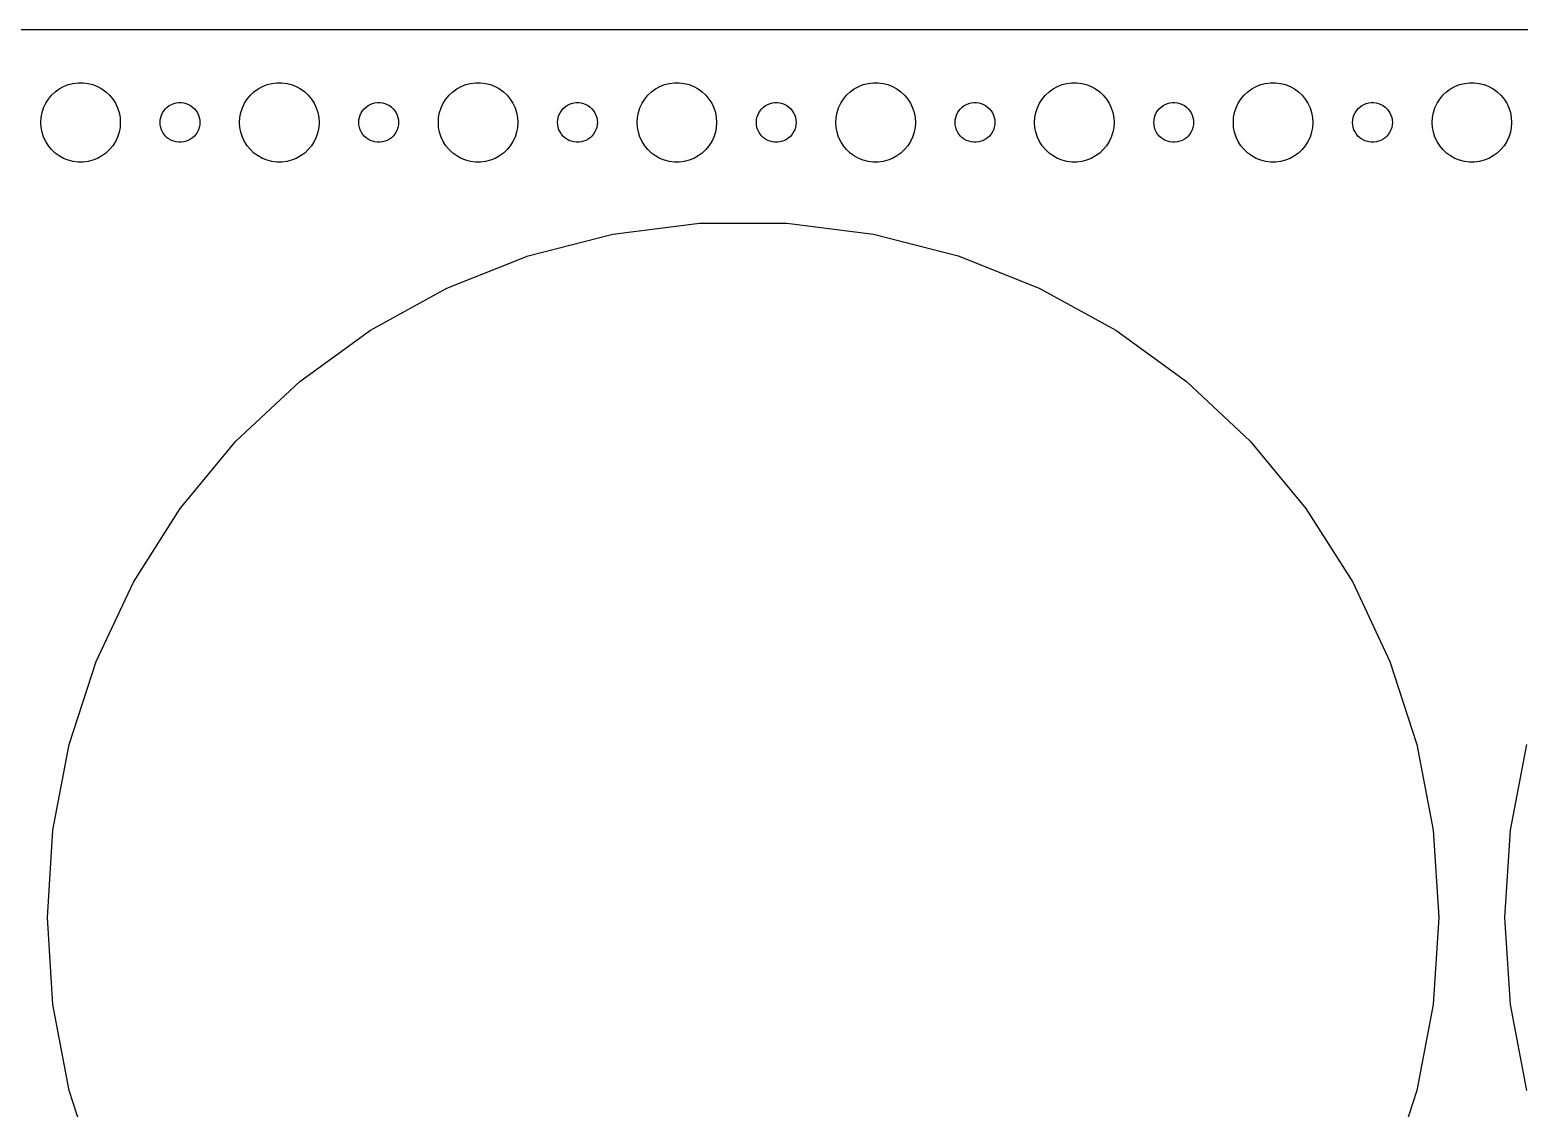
# Model space of a CAD drawing. Header units: metres. Extents: x -277 to 277, y -67 to 67.
# Drawn here: x 56.2 to 168.6, y -14.4 to 67 of the extents above; entities that cross this region are included whole.
import ezdxf

# ---------------------------------------------------------------- set-up
doc = ezdxf.new("R2010")
doc.units = ezdxf.units.M

msp = doc.modelspace()

# ---------------------------------------------------------------- linework, layer by layer
for p, q in [((272.314, 66.9901), (-272.314, 66.9901)), ((59.4379, 62.9469), (59.8116, 62.9941)), ((59.8116, 62.9941), (60.1884, 62.9941)), ((60.1884, 62.9941), (60.5621, 62.9469)), ((74.4379, 62.9469), (74.8116, 62.9941)), ((74.8116, 62.9941), (75.1884, 62.9941)), ((75.1884, 62.9941), (75.5621, 62.9469)), ((89.4379, 62.9469), (89.8116, 62.9941)), ((89.8116, 62.9941), (90.1884, 62.9941)), ((90.1884, 62.9941), (90.5621, 62.9469)), ((104.438, 62.9469), (104.812, 62.9941)), ((104.812, 62.9941), (105.188, 62.9941)), ((105.188, 62.9941), (105.562, 62.9469)), ((119.438, 62.9469), (119.812, 62.9941)), ((119.812, 62.9941), (120.188, 62.9941)), ((120.188, 62.9941), (120.562, 62.9469)), ((134.438, 62.9469), (134.812, 62.9941)), ((134.812, 62.9941), (135.188, 62.9941)), ((135.188, 62.9941), (135.562, 62.9469)), ((149.438, 62.9469), (149.812, 62.9941)), ((149.812, 62.9941), (150.188, 62.9941)), ((150.188, 62.9941), (150.562, 62.9469)), ((164.438, 62.9469), (164.812, 62.9941)), ((164.812, 62.9941), (165.188, 62.9941)), ((165.188, 62.9941), (165.562, 62.9469)), ((57.5729, 61.7634), (57.8131, 62.0536)), ((57.8131, 62.0536), (58.0877, 62.3115)), ((58.0877, 62.3115), (58.3925, 62.533)), ((58.3925, 62.533), (58.7227, 62.7145)), ((58.7227, 62.7145), (59.0729, 62.8532)), ((59.0729, 62.8532), (59.4379, 62.9469)), ((60.5621, 62.9469), (60.927, 62.8532)), ((60.927, 62.8532), (61.2773, 62.7145)), ((61.2773, 62.7145), (61.6075, 62.533)), ((61.6075, 62.533), (61.9123, 62.3115)), ((61.9123, 62.3115), (62.1869, 62.0536)), ((62.1869, 62.0536), (62.427, 61.7634)), ((72.573, 61.7634), (72.8131, 62.0536)), ((72.8131, 62.0536), (73.0877, 62.3115)), ((73.0877, 62.3115), (73.3925, 62.533)), ((73.3925, 62.533), (73.7227, 62.7145)), ((73.7227, 62.7145), (74.073, 62.8532)), ((74.073, 62.8532), (74.4379, 62.9469)), ((75.5621, 62.9469), (75.927, 62.8532)), ((75.927, 62.8532), (76.2773, 62.7145)), ((76.2773, 62.7145), (76.6075, 62.533)), ((76.6075, 62.533), (76.9123, 62.3115)), ((76.9123, 62.3115), (77.1869, 62.0536)), ((77.1869, 62.0536), (77.427, 61.7634)), ((87.573, 61.7634), (87.8131, 62.0536)), ((87.8131, 62.0536), (88.0877, 62.3115)), ((88.0877, 62.3115), (88.3925, 62.533)), ((88.3925, 62.533), (88.7227, 62.7145)), ((88.7227, 62.7145), (89.073, 62.8532)), ((89.073, 62.8532), (89.4379, 62.9469)), ((90.5621, 62.9469), (90.927, 62.8532)), ((90.927, 62.8532), (91.2773, 62.7145)), ((91.2773, 62.7145), (91.6075, 62.533)), ((91.6075, 62.533), (91.9123, 62.3115)), ((91.9123, 62.3115), (92.1869, 62.0536)), ((92.1869, 62.0536), (92.427, 61.7634)), ((102.573, 61.7634), (102.813, 62.0536)), ((102.813, 62.0536), (103.088, 62.3115)), ((103.088, 62.3115), (103.393, 62.533)), ((103.393, 62.533), (103.723, 62.7145)), ((103.723, 62.7145), (104.073, 62.8532)), ((104.073, 62.8532), (104.438, 62.9469)), ((105.562, 62.9469), (105.927, 62.8532)), ((105.927, 62.8532), (106.277, 62.7145)), ((106.277, 62.7145), (106.607, 62.533)), ((106.607, 62.533), (106.912, 62.3115)), ((106.912, 62.3115), (107.187, 62.0536)), ((107.187, 62.0536), (107.427, 61.7634)), ((117.573, 61.7634), (117.813, 62.0536)), ((117.813, 62.0536), (118.088, 62.3115)), ((118.088, 62.3115), (118.393, 62.533)), ((118.393, 62.533), (118.723, 62.7145)), ((118.723, 62.7145), (119.073, 62.8532)), ((119.073, 62.8532), (119.438, 62.9469)), ((120.562, 62.9469), (120.927, 62.8532)), ((120.927, 62.8532), (121.277, 62.7145)), ((121.277, 62.7145), (121.607, 62.533)), ((121.607, 62.533), (121.912, 62.3115)), ((121.912, 62.3115), (122.187, 62.0536)), ((122.187, 62.0536), (122.427, 61.7634)), ((132.573, 61.7634), (132.813, 62.0536)), ((132.813, 62.0536), (133.088, 62.3115)), ((133.088, 62.3115), (133.393, 62.533)), ((133.393, 62.533), (133.723, 62.7145)), ((133.723, 62.7145), (134.073, 62.8532)), ((134.073, 62.8532), (134.438, 62.9469)), ((135.562, 62.9469), (135.927, 62.8532)), ((135.927, 62.8532), (136.277, 62.7145)), ((136.277, 62.7145), (136.607, 62.533)), ((136.607, 62.533), (136.912, 62.3115)), ((136.912, 62.3115), (137.187, 62.0536)), ((137.187, 62.0536), (137.427, 61.7634)), ((147.573, 61.7634), (147.813, 62.0536)), ((147.813, 62.0536), (148.088, 62.3115)), ((148.088, 62.3115), (148.393, 62.533)), ((148.393, 62.533), (148.723, 62.7145)), ((148.723, 62.7145), (149.073, 62.8532)), ((149.073, 62.8532), (149.438, 62.9469)), ((150.562, 62.9469), (150.927, 62.8532)), ((150.927, 62.8532), (151.277, 62.7145)), ((151.277, 62.7145), (151.607, 62.533)), ((151.607, 62.533), (151.912, 62.3115)), ((151.912, 62.3115), (152.187, 62.0536)), ((152.187, 62.0536), (152.427, 61.7634)), ((162.573, 61.7634), (162.813, 62.0536)), ((162.813, 62.0536), (163.088, 62.3115)), ((163.088, 62.3115), (163.393, 62.533)), ((163.393, 62.533), (163.723, 62.7145)), ((163.723, 62.7145), (164.073, 62.8532)), ((164.073, 62.8532), (164.438, 62.9469)), ((165.562, 62.9469), (165.927, 62.8532)), ((165.927, 62.8532), (166.277, 62.7145)), ((166.277, 62.7145), (166.607, 62.533)), ((166.607, 62.533), (166.912, 62.3115)), ((166.912, 62.3115), (167.187, 62.0536)), ((167.187, 62.0536), (167.427, 61.7634)), ((57.0237, 60.376), (57.0942, 60.7461)), ((57.0942, 60.7461), (57.2107, 61.1044)), ((57.2107, 61.1044), (57.3711, 61.4453)), ((57.3711, 61.4453), (57.5729, 61.7634)), ((62.427, 61.7634), (62.6289, 61.4453)), ((62.6289, 61.4453), (62.7893, 61.1044)), ((62.7893, 61.1044), (62.9057, 60.7461)), ((62.9057, 60.7461), (62.9763, 60.376)), ((66.1053, 60.5522), (66.1855, 60.7226)), ((66.1855, 60.7226), (66.2865, 60.8817)), ((66.2865, 60.8817), (66.4065, 61.0268)), ((66.4065, 61.0268), (66.5439, 61.1558)), ((66.5439, 61.1558), (66.6963, 61.2665)), ((66.6963, 61.2665), (66.8613, 61.3572)), ((66.8613, 61.3572), (67.0365, 61.4266)), ((67.0365, 61.4266), (67.2189, 61.4734)), ((67.2189, 61.4734), (67.4058, 61.497)), ((67.4058, 61.497), (67.5942, 61.497)), ((67.5942, 61.497), (67.7811, 61.4734)), ((67.7811, 61.4734), (67.9635, 61.4266)), ((67.9635, 61.4266), (68.1387, 61.3572)), ((68.1387, 61.3572), (68.3037, 61.2665)), ((68.3037, 61.2665), (68.4561, 61.1558)), ((68.4561, 61.1558), (68.5934, 61.0268)), ((68.5934, 61.0268), (68.7135, 60.8817)), ((68.7135, 60.8817), (68.8145, 60.7226)), ((68.8145, 60.7226), (68.8947, 60.5522)), ((72.0237, 60.376), (72.0943, 60.7461)), ((72.0943, 60.7461), (72.2107, 61.1044)), ((72.2107, 61.1044), (72.3711, 61.4453)), ((72.3711, 61.4453), (72.573, 61.7634)), ((77.427, 61.7634), (77.6289, 61.4453)), ((77.6289, 61.4453), (77.7893, 61.1044)), ((77.7893, 61.1044), (77.9057, 60.7461)), ((77.9057, 60.7461), (77.9763, 60.376)), ((81.1053, 60.5522), (81.1855, 60.7226)), ((81.1855, 60.7226), (81.2865, 60.8817)), ((81.2865, 60.8817), (81.4065, 61.0268)), ((81.4065, 61.0268), (81.5439, 61.1558)), ((81.5439, 61.1558), (81.6963, 61.2665)), ((81.6963, 61.2665), (81.8613, 61.3572)), ((81.8613, 61.3572), (82.0365, 61.4266)), ((82.0365, 61.4266), (82.2189, 61.4734)), ((82.2189, 61.4734), (82.4058, 61.497)), ((82.4058, 61.497), (82.5942, 61.497)), ((82.5942, 61.497), (82.7811, 61.4734)), ((82.7811, 61.4734), (82.9635, 61.4266)), ((82.9635, 61.4266), (83.1387, 61.3572)), ((83.1387, 61.3572), (83.3037, 61.2665)), ((83.3037, 61.2665), (83.4561, 61.1558)), ((83.4561, 61.1558), (83.5934, 61.0268)), ((83.5934, 61.0268), (83.7135, 60.8817)), ((83.7135, 60.8817), (83.8145, 60.7226)), ((83.8145, 60.7226), (83.8947, 60.5522)), ((87.0237, 60.376), (87.0943, 60.7461)), ((87.0943, 60.7461), (87.2107, 61.1044)), ((87.2107, 61.1044), (87.3711, 61.4453)), ((87.3711, 61.4453), (87.573, 61.7634)), ((92.427, 61.7634), (92.6289, 61.4453)), ((92.6289, 61.4453), (92.7893, 61.1044)), ((92.7893, 61.1044), (92.9057, 60.7461)), ((92.9057, 60.7461), (92.9763, 60.376)), ((96.1053, 60.5522), (96.1855, 60.7226)), ((96.1855, 60.7226), (96.2865, 60.8817)), ((96.2865, 60.8817), (96.4065, 61.0268)), ((96.4065, 61.0268), (96.5439, 61.1558)), ((96.5439, 61.1558), (96.6963, 61.2665)), ((96.6963, 61.2665), (96.8613, 61.3572)), ((96.8613, 61.3572), (97.0365, 61.4266)), ((97.0365, 61.4266), (97.2189, 61.4734)), ((97.2189, 61.4734), (97.4058, 61.497)), ((97.4058, 61.497), (97.5942, 61.497)), ((97.5942, 61.497), (97.7811, 61.4734)), ((97.7811, 61.4734), (97.9635, 61.4266)), ((97.9635, 61.4266), (98.1387, 61.3572)), ((98.1387, 61.3572), (98.3037, 61.2665)), ((98.3037, 61.2665), (98.4561, 61.1558)), ((98.4561, 61.1558), (98.5934, 61.0268)), ((98.5934, 61.0268), (98.7135, 60.8817)), ((98.7135, 60.8817), (98.8145, 60.7226)), ((98.8145, 60.7226), (98.8947, 60.5522)), ((102.024, 60.376), (102.094, 60.7461)), ((102.094, 60.7461), (102.211, 61.1044)), ((102.211, 61.1044), (102.371, 61.4453)), ((102.371, 61.4453), (102.573, 61.7634)), ((107.427, 61.7634), (107.629, 61.4453)), ((107.629, 61.4453), (107.789, 61.1044)), ((107.789, 61.1044), (107.906, 60.7461)), ((107.906, 60.7461), (107.976, 60.376)), ((111.105, 60.5522), (111.186, 60.7226)), ((111.186, 60.7226), (111.286, 60.8817)), ((111.286, 60.8817), (111.407, 61.0268)), ((111.407, 61.0268), (111.544, 61.1558)), ((111.544, 61.1558), (111.696, 61.2665)), ((111.696, 61.2665), (111.861, 61.3572)), ((111.861, 61.3572), (112.036, 61.4266)), ((112.036, 61.4266), (112.219, 61.4734)), ((112.219, 61.4734), (112.406, 61.497)), ((112.406, 61.497), (112.594, 61.497)), ((112.594, 61.497), (112.781, 61.4734)), ((112.781, 61.4734), (112.964, 61.4266)), ((112.964, 61.4266), (113.139, 61.3572)), ((113.139, 61.3572), (113.304, 61.2665)), ((113.304, 61.2665), (113.456, 61.1558)), ((113.456, 61.1558), (113.593, 61.0268)), ((113.593, 61.0268), (113.714, 60.8817)), ((113.714, 60.8817), (113.814, 60.7226)), ((113.814, 60.7226), (113.895, 60.5522)), ((117.024, 60.376), (117.094, 60.7461)), ((117.094, 60.7461), (117.211, 61.1044)), ((117.211, 61.1044), (117.371, 61.4453)), ((117.371, 61.4453), (117.573, 61.7634)), ((122.427, 61.7634), (122.629, 61.4453)), ((122.629, 61.4453), (122.789, 61.1044)), ((122.789, 61.1044), (122.906, 60.7461)), ((122.906, 60.7461), (122.976, 60.376)), ((126.105, 60.5522), (126.186, 60.7226)), ((126.186, 60.7226), (126.286, 60.8817)), ((126.286, 60.8817), (126.407, 61.0268)), ((126.407, 61.0268), (126.544, 61.1558)), ((126.544, 61.1558), (126.696, 61.2665)), ((126.696, 61.2665), (126.861, 61.3572)), ((126.861, 61.3572), (127.036, 61.4266)), ((127.036, 61.4266), (127.219, 61.4734)), ((127.219, 61.4734), (127.406, 61.497)), ((127.406, 61.497), (127.594, 61.497)), ((127.594, 61.497), (127.781, 61.4734)), ((127.781, 61.4734), (127.964, 61.4266)), ((127.964, 61.4266), (128.139, 61.3572)), ((128.139, 61.3572), (128.304, 61.2665)), ((128.304, 61.2665), (128.456, 61.1558)), ((128.456, 61.1558), (128.593, 61.0268)), ((128.593, 61.0268), (128.714, 60.8817)), ((128.714, 60.8817), (128.814, 60.7226)), ((128.814, 60.7226), (128.895, 60.5522)), ((132.024, 60.376), (132.094, 60.7461)), ((132.094, 60.7461), (132.211, 61.1044)), ((132.211, 61.1044), (132.371, 61.4453)), ((132.371, 61.4453), (132.573, 61.7634)), ((137.427, 61.7634), (137.629, 61.4453)), ((137.629, 61.4453), (137.789, 61.1044)), ((137.789, 61.1044), (137.906, 60.7461)), ((137.906, 60.7461), (137.976, 60.376)), ((141.105, 60.5522), (141.186, 60.7226)), ((141.186, 60.7226), (141.286, 60.8817)), ((141.286, 60.8817), (141.407, 61.0268)), ((141.407, 61.0268), (141.544, 61.1558)), ((141.544, 61.1558), (141.696, 61.2665)), ((141.696, 61.2665), (141.861, 61.3572)), ((141.861, 61.3572), (142.036, 61.4266)), ((142.036, 61.4266), (142.219, 61.4734)), ((142.219, 61.4734), (142.406, 61.497)), ((142.406, 61.497), (142.594, 61.497)), ((142.594, 61.497), (142.781, 61.4734)), ((142.781, 61.4734), (142.964, 61.4266)), ((142.964, 61.4266), (143.139, 61.3572)), ((143.139, 61.3572), (143.304, 61.2665)), ((143.304, 61.2665), (143.456, 61.1558)), ((143.456, 61.1558), (143.593, 61.0268)), ((143.593, 61.0268), (143.714, 60.8817)), ((143.714, 60.8817), (143.814, 60.7226)), ((143.814, 60.7226), (143.895, 60.5522)), ((147.024, 60.376), (147.094, 60.7461)), ((147.094, 60.7461), (147.211, 61.1044)), ((147.211, 61.1044), (147.371, 61.4453)), ((147.371, 61.4453), (147.573, 61.7634)), ((152.427, 61.7634), (152.629, 61.4453)), ((152.629, 61.4453), (152.789, 61.1044)), ((152.789, 61.1044), (152.906, 60.7461)), ((152.906, 60.7461), (152.976, 60.376)), ((156.105, 60.5522), (156.186, 60.7226)), ((156.186, 60.7226), (156.286, 60.8817)), ((156.286, 60.8817), (156.407, 61.0268)), ((156.407, 61.0268), (156.544, 61.1558)), ((156.544, 61.1558), (156.696, 61.2665)), ((156.696, 61.2665), (156.861, 61.3572)), ((156.861, 61.3572), (157.036, 61.4266)), ((157.036, 61.4266), (157.219, 61.4734)), ((157.219, 61.4734), (157.406, 61.497)), ((157.406, 61.497), (157.594, 61.497)), ((157.594, 61.497), (157.781, 61.4734)), ((157.781, 61.4734), (157.964, 61.4266)), ((157.964, 61.4266), (158.139, 61.3572)), ((158.139, 61.3572), (158.304, 61.2665)), ((158.304, 61.2665), (158.456, 61.1558)), ((158.456, 61.1558), (158.593, 61.0268)), ((158.593, 61.0268), (158.714, 60.8817)), ((158.714, 60.8817), (158.814, 60.7226)), ((158.814, 60.7226), (158.895, 60.5522)), ((162.024, 60.376), (162.094, 60.7461)), ((162.094, 60.7461), (162.211, 61.1044)), ((162.211, 61.1044), (162.371, 61.4453)), ((162.371, 61.4453), (162.573, 61.7634)), ((167.427, 61.7634), (167.629, 61.4453)), ((167.629, 61.4453), (167.789, 61.1044)), ((167.789, 61.1044), (167.906, 60.7461)), ((167.906, 60.7461), (167.976, 60.376)), ((57, 60), (57.0237, 60.376)), ((57.0237, 59.624), (57, 60)), ((57.0942, 59.2539), (57.0237, 59.624)), ((62.9763, 59.624), (62.9057, 59.2539)), ((62.9763, 60.376), (63, 60)), ((63, 60), (62.9763, 59.624)), ((66, 60), (66.0118, 60.188)), ((66.0118, 59.812), (66, 60)), ((66.0118, 60.188), (66.0471, 60.373)), ((66.0471, 59.627), (66.0118, 59.812)), ((66.0471, 60.373), (66.1053, 60.5522)), ((66.1053, 59.4478), (66.0471, 59.627)), ((68.8947, 60.5522), (68.9529, 60.373)), ((68.9529, 59.627), (68.8947, 59.4478)), ((68.9529, 60.373), (68.9882, 60.188)), ((68.9882, 59.812), (68.9529, 59.627)), ((68.9882, 60.188), (69, 60)), ((69, 60), (68.9882, 59.812)), ((72, 60), (72.0237, 60.376)), ((72.0237, 59.624), (72, 60)), ((72.0943, 59.2539), (72.0237, 59.624)), ((77.9763, 59.624), (77.9057, 59.2539)), ((77.9763, 60.376), (78, 60)), ((78, 60), (77.9763, 59.624)), ((81, 60), (81.0118, 60.188)), ((81.0118, 59.812), (81, 60)), ((81.0118, 60.188), (81.0471, 60.373)), ((81.0471, 59.627), (81.0118, 59.812)), ((81.0471, 60.373), (81.1053, 60.5522)), ((81.1053, 59.4478), (81.0471, 59.627)), ((83.8947, 60.5522), (83.9529, 60.373)), ((83.9529, 59.627), (83.8947, 59.4478)), ((83.9529, 60.373), (83.9882, 60.188)), ((83.9882, 59.812), (83.9529, 59.627)), ((83.9882, 60.188), (84, 60)), ((84, 60), (83.9882, 59.812)), ((87, 60), (87.0237, 60.376)), ((87.0237, 59.624), (87, 60)), ((87.0943, 59.2539), (87.0237, 59.624)), ((92.9763, 59.624), (92.9057, 59.2539)), ((92.9763, 60.376), (93, 60)), ((93, 60), (92.9763, 59.624)), ((96, 60), (96.0118, 60.188)), ((96.0118, 59.812), (96, 60)), ((96.0118, 60.188), (96.0471, 60.373)), ((96.0471, 59.627), (96.0118, 59.812)), ((96.0471, 60.373), (96.1053, 60.5522)), ((96.1053, 59.4478), (96.0471, 59.627)), ((98.8947, 60.5522), (98.9529, 60.373)), ((98.9529, 59.627), (98.8947, 59.4478)), ((98.9529, 60.373), (98.9882, 60.188)), ((98.9882, 59.812), (98.9529, 59.627)), ((98.9882, 60.188), (99, 60)), ((99, 60), (98.9882, 59.812)), ((102, 60), (102.024, 60.376)), ((102.024, 59.624), (102, 60)), ((102.094, 59.2539), (102.024, 59.624)), ((107.976, 59.624), (107.906, 59.2539)), ((107.976, 60.376), (108, 60)), ((108, 60), (107.976, 59.624)), ((111, 60), (111.012, 60.188)), ((111.012, 59.812), (111, 60)), ((111.012, 60.188), (111.047, 60.373)), ((111.047, 59.627), (111.012, 59.812)), ((111.047, 60.373), (111.105, 60.5522)), ((111.105, 59.4478), (111.047, 59.627)), ((113.895, 60.5522), (113.953, 60.373)), ((113.953, 59.627), (113.895, 59.4478)), ((113.953, 60.373), (113.988, 60.188)), ((113.988, 59.812), (113.953, 59.627)), ((113.988, 60.188), (114, 60)), ((114, 60), (113.988, 59.812)), ((117, 60), (117.024, 60.376)), ((117.024, 59.624), (117, 60)), ((117.094, 59.2539), (117.024, 59.624)), ((122.976, 59.624), (122.906, 59.2539)), ((122.976, 60.376), (123, 60)), ((123, 60), (122.976, 59.624)), ((126, 60), (126.012, 60.188)), ((126.012, 59.812), (126, 60)), ((126.012, 60.188), (126.047, 60.373)), ((126.047, 59.627), (126.012, 59.812)), ((126.047, 60.373), (126.105, 60.5522)), ((126.105, 59.4478), (126.047, 59.627)), ((128.895, 60.5522), (128.953, 60.373)), ((128.953, 59.627), (128.895, 59.4478)), ((128.953, 60.373), (128.988, 60.188)), ((128.988, 59.812), (128.953, 59.627)), ((128.988, 60.188), (129, 60)), ((129, 60), (128.988, 59.812)), ((132, 60), (132.024, 60.376)), ((132.024, 59.624), (132, 60)), ((132.094, 59.2539), (132.024, 59.624)), ((137.976, 59.624), (137.906, 59.2539)), ((137.976, 60.376), (138, 60)), ((138, 60), (137.976, 59.624)), ((141, 60), (141.012, 60.188)), ((141.012, 59.812), (141, 60)), ((141.012, 60.188), (141.047, 60.373)), ((141.047, 59.627), (141.012, 59.812)), ((141.047, 60.373), (141.105, 60.5522)), ((141.105, 59.4478), (141.047, 59.627)), ((143.895, 60.5522), (143.953, 60.373)), ((143.953, 59.627), (143.895, 59.4478)), ((143.953, 60.373), (143.988, 60.188)), ((143.988, 59.812), (143.953, 59.627)), ((143.988, 60.188), (144, 60)), ((144, 60), (143.988, 59.812)), ((147, 60), (147.024, 60.376)), ((147.024, 59.624), (147, 60)), ((147.094, 59.2539), (147.024, 59.624)), ((152.976, 59.624), (152.906, 59.2539)), ((152.976, 60.376), (153, 60)), ((153, 60), (152.976, 59.624)), ((156, 60), (156.012, 60.188)), ((156.012, 59.812), (156, 60)), ((156.012, 60.188), (156.047, 60.373)), ((156.047, 59.627), (156.012, 59.812)), ((156.047, 60.373), (156.105, 60.5522)), ((156.105, 59.4478), (156.047, 59.627)), ((158.895, 60.5522), (158.953, 60.373)), ((158.953, 59.627), (158.895, 59.4478)), ((158.953, 60.373), (158.988, 60.188)), ((158.988, 59.812), (158.953, 59.627)), ((158.988, 60.188), (159, 60)), ((159, 60), (158.988, 59.812)), ((162, 60), (162.024, 60.376)), ((162.024, 59.624), (162, 60)), ((162.094, 59.2539), (162.024, 59.624)), ((167.976, 59.624), (167.906, 59.2539)), ((167.976, 60.376), (168, 60)), ((168, 60), (167.976, 59.624)), ((57.2107, 58.8956), (57.0942, 59.2539)), ((57.3711, 58.5547), (57.2107, 58.8956)), ((57.5729, 58.2366), (57.3711, 58.5547)), ((62.6289, 58.5547), (62.427, 58.2366)), ((62.7893, 58.8956), (62.6289, 58.5547)), ((62.9057, 59.2539), (62.7893, 58.8956)), ((66.1855, 59.2774), (66.1053, 59.4478)), ((66.2865, 59.1183), (66.1855, 59.2774)), ((66.4065, 58.9732), (66.2865, 59.1183)), ((66.5439, 58.8442), (66.4065, 58.9732)), ((66.6963, 58.7335), (66.5439, 58.8442)), ((66.8613, 58.6428), (66.6963, 58.7335)), ((67.0365, 58.5734), (66.8613, 58.6428)), ((67.2189, 58.5266), (67.0365, 58.5734)), ((67.4058, 58.503), (67.2189, 58.5266)), ((67.5942, 58.503), (67.4058, 58.503)), ((67.7811, 58.5266), (67.5942, 58.503)), ((67.9635, 58.5734), (67.7811, 58.5266)), ((68.1387, 58.6428), (67.9635, 58.5734)), ((68.3037, 58.7335), (68.1387, 58.6428)), ((68.4561, 58.8442), (68.3037, 58.7335)), ((68.5934, 58.9732), (68.4561, 58.8442)), ((68.7135, 59.1183), (68.5934, 58.9732)), ((68.8145, 59.2774), (68.7135, 59.1183)), ((68.8947, 59.4478), (68.8145, 59.2774)), ((72.2107, 58.8956), (72.0943, 59.2539)), ((72.3711, 58.5547), (72.2107, 58.8956)), ((72.573, 58.2366), (72.3711, 58.5547)), ((77.6289, 58.5547), (77.427, 58.2366)), ((77.7893, 58.8956), (77.6289, 58.5547)), ((77.9057, 59.2539), (77.7893, 58.8956)), ((81.1855, 59.2774), (81.1053, 59.4478)), ((81.2865, 59.1183), (81.1855, 59.2774)), ((81.4065, 58.9732), (81.2865, 59.1183)), ((81.5439, 58.8442), (81.4065, 58.9732)), ((81.6963, 58.7335), (81.5439, 58.8442)), ((81.8613, 58.6428), (81.6963, 58.7335)), ((82.0365, 58.5734), (81.8613, 58.6428)), ((82.2189, 58.5266), (82.0365, 58.5734)), ((82.4058, 58.503), (82.2189, 58.5266)), ((82.5942, 58.503), (82.4058, 58.503)), ((82.7811, 58.5266), (82.5942, 58.503)), ((82.9635, 58.5734), (82.7811, 58.5266)), ((83.1387, 58.6428), (82.9635, 58.5734)), ((83.3037, 58.7335), (83.1387, 58.6428)), ((83.4561, 58.8442), (83.3037, 58.7335)), ((83.5934, 58.9732), (83.4561, 58.8442)), ((83.7135, 59.1183), (83.5934, 58.9732)), ((83.8145, 59.2774), (83.7135, 59.1183)), ((83.8947, 59.4478), (83.8145, 59.2774)), ((87.2107, 58.8956), (87.0943, 59.2539)), ((87.3711, 58.5547), (87.2107, 58.8956)), ((87.573, 58.2366), (87.3711, 58.5547)), ((92.6289, 58.5547), (92.427, 58.2366)), ((92.7893, 58.8956), (92.6289, 58.5547)), ((92.9057, 59.2539), (92.7893, 58.8956)), ((96.1855, 59.2774), (96.1053, 59.4478)), ((96.2865, 59.1183), (96.1855, 59.2774)), ((96.4065, 58.9732), (96.2865, 59.1183)), ((96.5439, 58.8442), (96.4065, 58.9732)), ((96.6963, 58.7335), (96.5439, 58.8442)), ((96.8613, 58.6428), (96.6963, 58.7335)), ((97.0365, 58.5734), (96.8613, 58.6428)), ((97.2189, 58.5266), (97.0365, 58.5734)), ((97.4058, 58.503), (97.2189, 58.5266)), ((97.5942, 58.503), (97.4058, 58.503)), ((97.7811, 58.5266), (97.5942, 58.503)), ((97.9635, 58.5734), (97.7811, 58.5266)), ((98.1387, 58.6428), (97.9635, 58.5734)), ((98.3037, 58.7335), (98.1387, 58.6428)), ((98.4561, 58.8442), (98.3037, 58.7335)), ((98.5934, 58.9732), (98.4561, 58.8442)), ((98.7135, 59.1183), (98.5934, 58.9732)), ((98.8145, 59.2774), (98.7135, 59.1183)), ((98.8947, 59.4478), (98.8145, 59.2774)), ((102.211, 58.8956), (102.094, 59.2539)), ((102.371, 58.5547), (102.211, 58.8956)), ((102.573, 58.2366), (102.371, 58.5547)), ((107.629, 58.5547), (107.427, 58.2366)), ((107.789, 58.8956), (107.629, 58.5547)), ((107.906, 59.2539), (107.789, 58.8956)), ((111.186, 59.2774), (111.105, 59.4478)), ((111.286, 59.1183), (111.186, 59.2774)), ((111.407, 58.9732), (111.286, 59.1183)), ((111.544, 58.8442), (111.407, 58.9732)), ((111.696, 58.7335), (111.544, 58.8442)), ((111.861, 58.6428), (111.696, 58.7335)), ((112.036, 58.5734), (111.861, 58.6428)), ((112.219, 58.5266), (112.036, 58.5734)), ((112.406, 58.503), (112.219, 58.5266)), ((112.594, 58.503), (112.406, 58.503)), ((112.781, 58.5266), (112.594, 58.503)), ((112.964, 58.5734), (112.781, 58.5266)), ((113.139, 58.6428), (112.964, 58.5734)), ((113.304, 58.7335), (113.139, 58.6428)), ((113.456, 58.8442), (113.304, 58.7335)), ((113.593, 58.9732), (113.456, 58.8442)), ((113.714, 59.1183), (113.593, 58.9732)), ((113.814, 59.2774), (113.714, 59.1183)), ((113.895, 59.4478), (113.814, 59.2774)), ((117.211, 58.8956), (117.094, 59.2539)), ((117.371, 58.5547), (117.211, 58.8956)), ((117.573, 58.2366), (117.371, 58.5547)), ((122.629, 58.5547), (122.427, 58.2366)), ((122.789, 58.8956), (122.629, 58.5547)), ((122.906, 59.2539), (122.789, 58.8956)), ((126.186, 59.2774), (126.105, 59.4478)), ((126.286, 59.1183), (126.186, 59.2774)), ((126.407, 58.9732), (126.286, 59.1183)), ((126.544, 58.8442), (126.407, 58.9732)), ((126.696, 58.7335), (126.544, 58.8442)), ((126.861, 58.6428), (126.696, 58.7335)), ((127.036, 58.5734), (126.861, 58.6428)), ((127.219, 58.5266), (127.036, 58.5734)), ((127.406, 58.503), (127.219, 58.5266)), ((127.594, 58.503), (127.406, 58.503)), ((127.781, 58.5266), (127.594, 58.503)), ((127.964, 58.5734), (127.781, 58.5266)), ((128.139, 58.6428), (127.964, 58.5734)), ((128.304, 58.7335), (128.139, 58.6428)), ((128.456, 58.8442), (128.304, 58.7335)), ((128.593, 58.9732), (128.456, 58.8442)), ((128.714, 59.1183), (128.593, 58.9732)), ((128.814, 59.2774), (128.714, 59.1183)), ((128.895, 59.4478), (128.814, 59.2774)), ((132.211, 58.8956), (132.094, 59.2539)), ((132.371, 58.5547), (132.211, 58.8956)), ((132.573, 58.2366), (132.371, 58.5547)), ((137.629, 58.5547), (137.427, 58.2366)), ((137.789, 58.8956), (137.629, 58.5547)), ((137.906, 59.2539), (137.789, 58.8956)), ((141.186, 59.2774), (141.105, 59.4478)), ((141.286, 59.1183), (141.186, 59.2774)), ((141.407, 58.9732), (141.286, 59.1183)), ((141.544, 58.8442), (141.407, 58.9732)), ((141.696, 58.7335), (141.544, 58.8442)), ((141.861, 58.6428), (141.696, 58.7335)), ((142.036, 58.5734), (141.861, 58.6428)), ((142.219, 58.5266), (142.036, 58.5734)), ((142.406, 58.503), (142.219, 58.5266)), ((142.594, 58.503), (142.406, 58.503)), ((142.781, 58.5266), (142.594, 58.503)), ((142.964, 58.5734), (142.781, 58.5266)), ((143.139, 58.6428), (142.964, 58.5734)), ((143.304, 58.7335), (143.139, 58.6428)), ((143.456, 58.8442), (143.304, 58.7335)), ((143.593, 58.9732), (143.456, 58.8442)), ((143.714, 59.1183), (143.593, 58.9732)), ((143.814, 59.2774), (143.714, 59.1183)), ((143.895, 59.4478), (143.814, 59.2774)), ((147.211, 58.8956), (147.094, 59.2539)), ((147.371, 58.5547), (147.211, 58.8956)), ((147.573, 58.2366), (147.371, 58.5547)), ((152.629, 58.5547), (152.427, 58.2366)), ((152.789, 58.8956), (152.629, 58.5547)), ((152.906, 59.2539), (152.789, 58.8956)), ((156.186, 59.2774), (156.105, 59.4478)), ((156.286, 59.1183), (156.186, 59.2774)), ((156.407, 58.9732), (156.286, 59.1183)), ((156.544, 58.8442), (156.407, 58.9732)), ((156.696, 58.7335), (156.544, 58.8442)), ((156.861, 58.6428), (156.696, 58.7335)), ((157.036, 58.5734), (156.861, 58.6428)), ((157.219, 58.5266), (157.036, 58.5734)), ((157.406, 58.503), (157.219, 58.5266)), ((157.594, 58.503), (157.406, 58.503)), ((157.781, 58.5266), (157.594, 58.503)), ((157.964, 58.5734), (157.781, 58.5266)), ((158.139, 58.6428), (157.964, 58.5734)), ((158.304, 58.7335), (158.139, 58.6428)), ((158.456, 58.8442), (158.304, 58.7335)), ((158.593, 58.9732), (158.456, 58.8442)), ((158.714, 59.1183), (158.593, 58.9732)), ((158.814, 59.2774), (158.714, 59.1183)), ((158.895, 59.4478), (158.814, 59.2774)), ((162.211, 58.8956), (162.094, 59.2539)), ((162.371, 58.5547), (162.211, 58.8956)), ((162.573, 58.2366), (162.371, 58.5547)), ((167.629, 58.5547), (167.427, 58.2366)), ((167.789, 58.8956), (167.629, 58.5547)), ((167.906, 59.2539), (167.789, 58.8956)), ((57.8131, 57.9464), (57.5729, 58.2366)), ((58.0877, 57.6885), (57.8131, 57.9464)), ((58.3925, 57.467), (58.0877, 57.6885)), ((58.7227, 57.2855), (58.3925, 57.467)), ((61.6075, 57.467), (61.2773, 57.2855)), ((61.9123, 57.6885), (61.6075, 57.467)), ((62.1869, 57.9464), (61.9123, 57.6885)), ((62.427, 58.2366), (62.1869, 57.9464)), ((72.8131, 57.9464), (72.573, 58.2366)), ((73.0877, 57.6885), (72.8131, 57.9464)), ((73.3925, 57.467), (73.0877, 57.6885)), ((73.7227, 57.2855), (73.3925, 57.467)), ((76.6075, 57.467), (76.2773, 57.2855)), ((76.9123, 57.6885), (76.6075, 57.467)), ((77.1869, 57.9464), (76.9123, 57.6885)), ((77.427, 58.2366), (77.1869, 57.9464)), ((87.8131, 57.9464), (87.573, 58.2366)), ((88.0877, 57.6885), (87.8131, 57.9464)), ((88.3925, 57.467), (88.0877, 57.6885)), ((88.7227, 57.2855), (88.3925, 57.467)), ((91.6075, 57.467), (91.2773, 57.2855)), ((91.9123, 57.6885), (91.6075, 57.467)), ((92.1869, 57.9464), (91.9123, 57.6885)), ((92.427, 58.2366), (92.1869, 57.9464)), ((102.813, 57.9464), (102.573, 58.2366)), ((103.088, 57.6885), (102.813, 57.9464)), ((103.393, 57.467), (103.088, 57.6885)), ((103.723, 57.2855), (103.393, 57.467)), ((106.607, 57.467), (106.277, 57.2855)), ((106.912, 57.6885), (106.607, 57.467)), ((107.187, 57.9464), (106.912, 57.6885)), ((107.427, 58.2366), (107.187, 57.9464)), ((117.813, 57.9464), (117.573, 58.2366)), ((118.088, 57.6885), (117.813, 57.9464)), ((118.393, 57.467), (118.088, 57.6885)), ((118.723, 57.2855), (118.393, 57.467)), ((121.607, 57.467), (121.277, 57.2855)), ((121.912, 57.6885), (121.607, 57.467)), ((122.187, 57.9464), (121.912, 57.6885)), ((122.427, 58.2366), (122.187, 57.9464)), ((132.813, 57.9464), (132.573, 58.2366)), ((133.088, 57.6885), (132.813, 57.9464)), ((133.393, 57.467), (133.088, 57.6885)), ((133.723, 57.2855), (133.393, 57.467)), ((136.607, 57.467), (136.277, 57.2855)), ((136.912, 57.6885), (136.607, 57.467)), ((137.187, 57.9464), (136.912, 57.6885)), ((137.427, 58.2366), (137.187, 57.9464)), ((147.813, 57.9464), (147.573, 58.2366)), ((148.088, 57.6885), (147.813, 57.9464)), ((148.393, 57.467), (148.088, 57.6885)), ((148.723, 57.2855), (148.393, 57.467)), ((151.607, 57.467), (151.277, 57.2855)), ((151.912, 57.6885), (151.607, 57.467)), ((152.187, 57.9464), (151.912, 57.6885)), ((152.427, 58.2366), (152.187, 57.9464)), ((162.813, 57.9464), (162.573, 58.2366)), ((163.088, 57.6885), (162.813, 57.9464)), ((163.393, 57.467), (163.088, 57.6885)), ((163.723, 57.2855), (163.393, 57.467)), ((166.607, 57.467), (166.277, 57.2855)), ((166.912, 57.6885), (166.607, 57.467)), ((167.187, 57.9464), (166.912, 57.6885)), ((167.427, 58.2366), (167.187, 57.9464)), ((59.0729, 57.1468), (58.7227, 57.2855)), ((59.4379, 57.0531), (59.0729, 57.1468)), ((59.8116, 57.0059), (59.4379, 57.0531)), ((60.1884, 57.0059), (59.8116, 57.0059)), ((60.5621, 57.0531), (60.1884, 57.0059)), ((60.927, 57.1468), (60.5621, 57.0531)), ((61.2773, 57.2855), (60.927, 57.1468)), ((74.073, 57.1468), (73.7227, 57.2855)), ((74.4379, 57.0531), (74.073, 57.1468)), ((74.8116, 57.0059), (74.4379, 57.0531)), ((75.1884, 57.0059), (74.8116, 57.0059)), ((75.5621, 57.0531), (75.1884, 57.0059)), ((75.927, 57.1468), (75.5621, 57.0531)), ((76.2773, 57.2855), (75.927, 57.1468)), ((89.073, 57.1468), (88.7227, 57.2855)), ((89.4379, 57.0531), (89.073, 57.1468)), ((89.8116, 57.0059), (89.4379, 57.0531)), ((90.1884, 57.0059), (89.8116, 57.0059)), ((90.5621, 57.0531), (90.1884, 57.0059)), ((90.927, 57.1468), (90.5621, 57.0531)), ((91.2773, 57.2855), (90.927, 57.1468)), ((104.073, 57.1468), (103.723, 57.2855)), ((104.438, 57.0531), (104.073, 57.1468)), ((104.812, 57.0059), (104.438, 57.0531)), ((105.188, 57.0059), (104.812, 57.0059)), ((105.562, 57.0531), (105.188, 57.0059)), ((105.927, 57.1468), (105.562, 57.0531)), ((106.277, 57.2855), (105.927, 57.1468)), ((119.073, 57.1468), (118.723, 57.2855)), ((119.438, 57.0531), (119.073, 57.1468)), ((119.812, 57.0059), (119.438, 57.0531)), ((120.188, 57.0059), (119.812, 57.0059)), ((120.562, 57.0531), (120.188, 57.0059)), ((120.927, 57.1468), (120.562, 57.0531)), ((121.277, 57.2855), (120.927, 57.1468)), ((134.073, 57.1468), (133.723, 57.2855)), ((134.438, 57.0531), (134.073, 57.1468)), ((134.812, 57.0059), (134.438, 57.0531)), ((135.188, 57.0059), (134.812, 57.0059)), ((135.562, 57.0531), (135.188, 57.0059)), ((135.927, 57.1468), (135.562, 57.0531)), ((136.277, 57.2855), (135.927, 57.1468)), ((149.073, 57.1468), (148.723, 57.2855)), ((149.438, 57.0531), (149.073, 57.1468)), ((149.812, 57.0059), (149.438, 57.0531)), ((150.188, 57.0059), (149.812, 57.0059)), ((150.562, 57.0531), (150.188, 57.0059)), ((150.927, 57.1468), (150.562, 57.0531)), ((151.277, 57.2855), (150.927, 57.1468)), ((164.073, 57.1468), (163.723, 57.2855)), ((164.438, 57.0531), (164.073, 57.1468)), ((164.812, 57.0059), (164.438, 57.0531)), ((165.188, 57.0059), (164.812, 57.0059)), ((165.562, 57.0531), (165.188, 57.0059)), ((165.927, 57.1468), (165.562, 57.0531)), ((166.277, 57.2855), (165.927, 57.1468)), ((100.162, 51.5701), (106.703, 52.3964)), ((106.703, 52.3964), (113.296, 52.3964)), ((113.296, 52.3964), (119.838, 51.5701)), ((93.7766, 49.9305), (100.162, 51.5701)), ((119.838, 51.5701), (126.223, 49.9305)), ((87.6466, 47.5034), (93.7766, 49.9305)), ((126.223, 49.9305), (132.353, 47.5034)), ((81.8691, 44.3272), (87.6466, 47.5034)), ((132.353, 47.5034), (138.131, 44.3272)), ((76.5352, 40.4519), (81.8691, 44.3272)), ((138.131, 44.3272), (143.465, 40.4519)), ((71.7291, 35.9387), (76.5352, 40.4519)), ((143.465, 40.4519), (148.271, 35.9387)), ((67.5266, 30.8587), (71.7291, 35.9387)), ((148.271, 35.9387), (152.473, 30.8587)), ((63.9939, 25.2921), (67.5266, 30.8587)), ((152.473, 30.8587), (156.006, 25.2921)), ((61.1867, 19.3265), (63.9939, 25.2921)), ((156.006, 25.2921), (158.813, 19.3265)), ((59.1494, 13.0562), (61.1867, 19.3265)), ((158.813, 19.3265), (160.851, 13.0562)), ((57.914, 6.57999), (59.1494, 13.0562)), ((160.851, 13.0562), (162.086, 6.57999)), ((167.914, 6.57999), (169.149, 13.0562)), ((57.5, 0), (57.914, 6.57999)), ((162.086, 6.57999), (162.5, 0)), ((167.5, 0), (167.914, 6.57999)), ((57.914, -6.57999), (57.5, 0)), ((162.5, 0), (162.086, -6.57999)), ((167.914, -6.57999), (167.5, 0)), ((59.1494, -13.0562), (57.914, -6.57999)), ((162.086, -6.57999), (160.851, -13.0562)), ((169.149, -13.0562), (167.914, -6.57999)), ((61.1867, -19.3265), (59.1494, -13.0562)), ((160.851, -13.0562), (158.813, -19.3265))]:
    msp.add_line(p, q)

doc.saveas('drawing.dxf')
